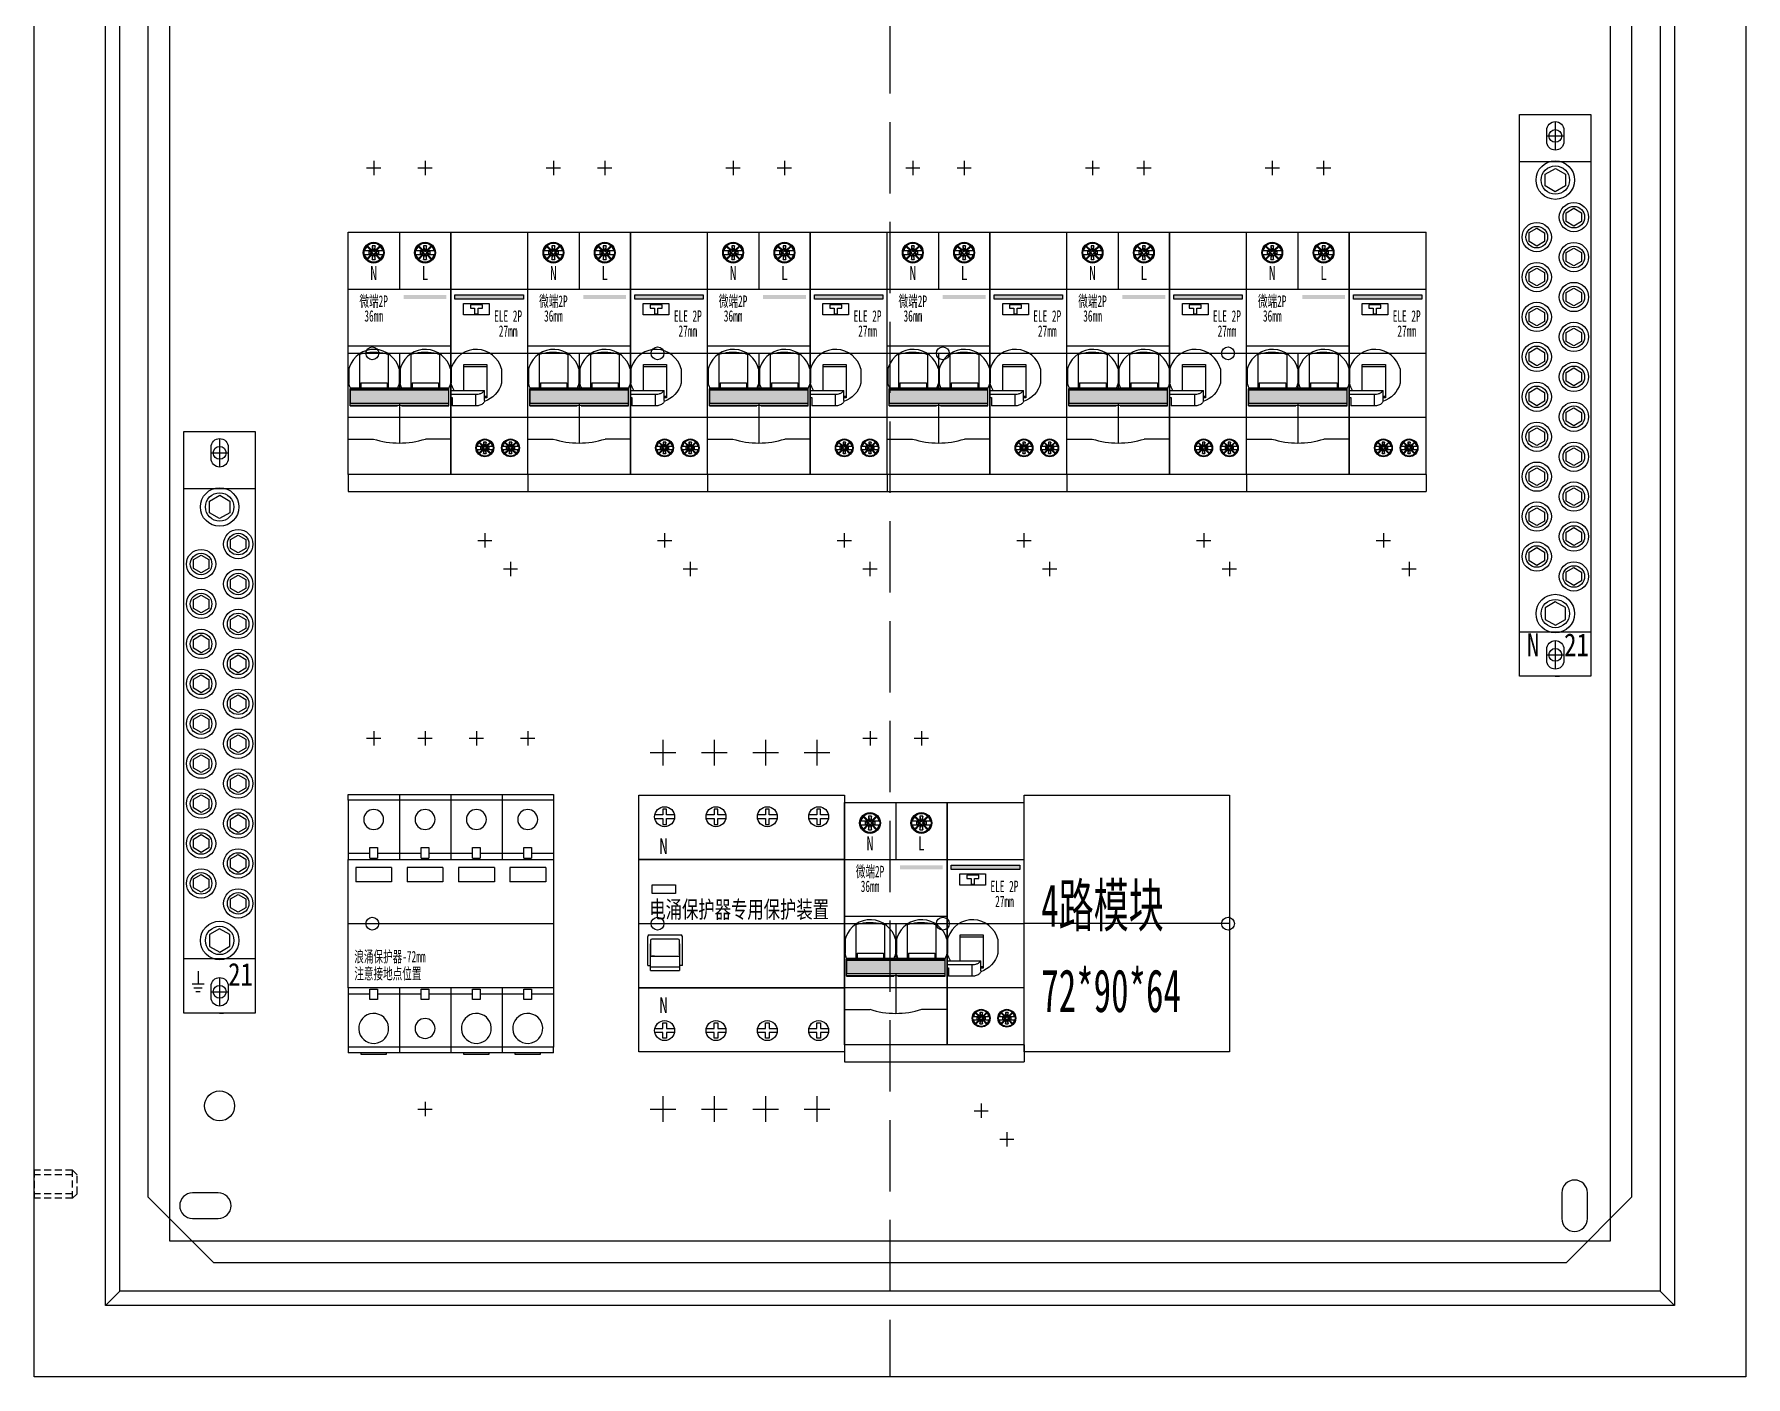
# Model space of a CAD drawing. Extents: x 1418919 to 1419519, y 431604 to 432604.
# Drawn here: x 1418919 to 1419519, y 431604 to 432075 of the extents above; entities that cross this region are included whole.
import ezdxf
from ezdxf.enums import TextEntityAlignment as Align

# ---------------------------------------------------------------- set-up
doc = ezdxf.new("R2010")
doc.units = 0
doc.header["$MEASUREMENT"] = 0
for name, pattern in [('DASH', [0.35, 0.25, -0.1]), ('HIDDEN', [0.375, 0.25, -0.125]), ('LYJS-XX', [0.35, 0.25, -0.1])]:
    doc.linetypes.add(name, pattern=pattern)
for name, color, linetype in [('dian', 7, 'Continuous'), ('LY-JS-BJ', 7, 'Continuous'), ('LY-JS-YQJ', 7, 'Continuous'), ('布置图', 20, 'Continuous'), ('注释', 1, 'Continuous'), ('照明平面设备层', 1, 'Continuous')]:
    doc.layers.add(name, color=color, linetype=linetype)
doc.styles.add('-宋体', font='', dxfattribs={"width": 0.65})
doc.styles.add('LY-SJ-元器件', font='', dxfattribs={"width": 0.6, "height": 4})
doc.styles.add('宋体', font='', dxfattribs={"width": 0.8, "height": 3.5})
doc.styles.get('-宋体').set_extended_font_data('NSimSun')
doc.styles.get('LY-SJ-元器件').set_extended_font_data('SimSun')
doc.styles.get('宋体').set_extended_font_data('SimSun')

# ---------------------------------------------------------------- blocks, each defined once
blk = doc.blocks.new('A$C7F2E4CF4')
at = {"layer": 'LY-JS-YQJ', "color": 1, "linetype": 'DASH'}
for p, q in [((-3, 0), (3, 0)), ((0, 5), (0, -5))]:
    blk.add_line(p, q, dxfattribs=at)
at = {"layer": 'LY-JS-YQJ', "color": 0, "linetype": 'ByBlock'}
blk.add_lwpolyline([(0, 5), (0, 5, -0.414214), (3, 2), (3, -2, -0.414214), (0, -5), (0, -5, -0.414214), (-3, -2), (-3, 2, -0.414214)], format="xyb", close=True, dxfattribs=at)
blk = doc.blocks.new('21位零排2021')
blk.add_line((12.5, 0), (13.95, 0))
at = {"layer": 'LY-JS-YQJ', "color": 2, "linetype": 'ByBlock'}
blk.add_lwpolyline([(25, 197), (25, 0), (0, 0), (0, 197)], close=True, dxfattribs=at)
for points in [[(0, 180.5), (25, 180.5)], [(25, 15.5), (0, 15.5)]]:
    blk.add_lwpolyline(points, dxfattribs=at)
at = {"layer": 'LY-JS-YQJ', "color": 3}
for points in [[(12.49, 169.91), (8.94, 171.97), (8.96, 176.07), (12.51, 178.1), (16.06, 176.04), (16.04, 171.94)], [(18.99, 157.88), (16.29, 159.45), (16.3, 162.57), (19.01, 164.12), (21.71, 162.55), (21.7, 159.43)], [(5.99, 150.88), (3.29, 152.45), (3.3, 155.57), (6.01, 157.12), (8.71, 155.55), (8.7, 152.43)], [(18.99, 143.88), (16.29, 145.45), (16.3, 148.57), (19.01, 150.12), (21.71, 148.55), (21.7, 145.43)], [(5.99, 136.88), (3.29, 138.45), (3.3, 141.57), (6.01, 143.12), (8.71, 141.55), (8.7, 138.43)], [(18.99, 129.88), (16.29, 131.45), (16.3, 134.57), (19.01, 136.12), (21.71, 134.55), (21.7, 131.43)], [(5.99, 122.88), (3.29, 124.45), (3.3, 127.57), (6.01, 129.12), (8.71, 127.55), (8.7, 124.43)], [(18.99, 115.88), (16.29, 117.45), (16.3, 120.57), (19.01, 122.12), (21.71, 120.55), (21.7, 117.43)], [(5.99, 108.88), (3.29, 110.45), (3.3, 113.57), (6.01, 115.12), (8.71, 113.55), (8.7, 110.43)], [(18.99, 101.88), (16.29, 103.45), (16.3, 106.57), (19.01, 108.12), (21.71, 106.55), (21.7, 103.43)], [(5.99, 94.88), (3.29, 96.45), (3.3, 99.57), (6.01, 101.12), (8.71, 99.55), (8.7, 96.43)], [(18.99, 87.88), (16.29, 89.45), (16.3, 92.57), (19.01, 94.12), (21.71, 92.55), (21.7, 89.43)], [(5.99, 80.88), (3.29, 82.45), (3.3, 85.57), (6.01, 87.12), (8.71, 85.55), (8.7, 82.43)], [(18.99, 73.88), (16.29, 75.45), (16.3, 78.57), (19.01, 80.12), (21.71, 78.55), (21.7, 75.43)], [(5.99, 66.88), (3.29, 68.45), (3.3, 71.57), (6.01, 73.12), (8.71, 71.55), (8.7, 68.43)], [(18.99, 59.88), (16.29, 61.45), (16.3, 64.57), (19.01, 66.12), (21.71, 64.55), (21.7, 61.43)], [(5.99, 52.88), (3.29, 54.45), (3.3, 57.57), (6.01, 59.12), (8.71, 57.55), (8.7, 54.43)], [(18.99, 45.88), (16.29, 47.45), (16.3, 50.57), (19.01, 52.12), (21.71, 50.55), (21.7, 47.43)], [(5.99, 38.88), (3.29, 40.45), (3.3, 43.57), (6.01, 45.12), (8.71, 43.55), (8.7, 40.43)], [(18.99, 31.88), (16.29, 33.45), (16.3, 36.57), (19.01, 38.12), (21.71, 36.55), (21.7, 33.43)], [(12.49, 26.09), (8.94, 24.03), (8.96, 19.93), (12.51, 17.9), (16.06, 19.96), (16.04, 24.06)]]:
    blk.add_lwpolyline(points, close=True, dxfattribs=at)
for centre, radius in [((12.5, 174.01), 6.76), ((12.5, 174.01), 4.97), ((19, 161), 5.14), ((19, 161), 3.78), ((6, 154), 5.14), ((6, 154), 3.78), ((19, 147), 5.14), ((19, 147), 3.78), ((6, 140), 5.14), ((6, 140), 3.78), ((19, 133), 5.14), ((19, 133), 3.78), ((6, 126), 5.14), ((6, 126), 3.78), ((19, 119), 5.14), ((19, 119), 3.78), ((6, 112), 5.14), ((6, 112), 3.78), ((19, 105), 5.14), ((19, 105), 3.78), ((6, 98), 5.14), ((6, 98), 3.78), ((19, 91), 5.14), ((19, 91), 3.78), ((6, 84), 5.14), ((6, 84), 3.78), ((19, 77), 5.14), ((19, 77), 3.78), ((6, 70), 5.14), ((6, 70), 3.78), ((19, 63), 5.14), ((19, 63), 3.78), ((6, 56), 5.14), ((6, 56), 3.78), ((19, 49), 5.14), ((19, 49), 3.78), ((6, 42), 5.14), ((6, 42), 3.78), ((19, 35), 5.14), ((19, 35), 3.78), ((12.5, 21.99), 6.76), ((12.5, 21.99), 4.97)]:
    blk.add_circle(centre, radius, dxfattribs=at)
at = {"layer": 'LY-JS-YQJ', "color": 0}
for p in [(12.5, 189.5), (12.5, 7.5)]:
    blk.add_blockref('A$C7F2E4CF4', p, dxfattribs=at)
at = {"layer": 'LY-JS-YQJ', "color": 1, "style": '-宋体', "width": 0.8}
blk.add_text('N', height=8, dxfattribs=at).set_placement((2.54, 7.05))
at = {"layer": 'LY-JS-YQJ', "color": 4, "style": '-宋体', "width": 0.8}
blk.add_text('21', height=8, dxfattribs=at).set_placement((15.57, 7.05))
blk = doc.blocks.new('21位地排2021')
blk.add_line((12.5, 0), (13.87, 0))
at = {"layer": 'LY-JS-YQJ', "color": 1, "linetype": 'ByBlock'}
for p, q in [((4.95, 14.76), (4.95, 10.28)), ((2.87, 10.28), (7.03, 10.28)), ((3.41, 8.93), (6.43, 8.93)), ((4.14, 7.58), (5.65, 7.58))]:
    blk.add_line(p, q, dxfattribs=at)
at = {"layer": 'LY-JS-YQJ', "color": 2, "linetype": 'ByBlock'}
blk.add_lwpolyline([(25, 204), (25, 0), (0, 0), (0, 204)], close=True, dxfattribs=at)
for points in [[(0, 184), (25, 184)], [(25, 19), (0, 19)]]:
    blk.add_lwpolyline(points, dxfattribs=at)
at = {"layer": 'LY-JS-YQJ', "color": 3}
for points in [[(12.49, 173.41), (8.94, 175.47), (8.96, 179.57), (12.51, 181.6), (16.06, 179.54), (16.04, 175.44)], [(18.99, 161.38), (16.29, 162.95), (16.3, 166.07), (19.01, 167.62), (21.71, 166.05), (21.7, 162.93)], [(5.99, 154.38), (3.29, 155.95), (3.3, 159.07), (6.01, 160.62), (8.71, 159.05), (8.7, 155.93)], [(18.99, 147.38), (16.29, 148.95), (16.3, 152.07), (19.01, 153.62), (21.71, 152.05), (21.7, 148.93)], [(5.99, 140.38), (3.29, 141.95), (3.3, 145.07), (6.01, 146.62), (8.71, 145.05), (8.7, 141.93)], [(18.99, 133.38), (16.29, 134.95), (16.3, 138.07), (19.01, 139.62), (21.71, 138.05), (21.7, 134.93)], [(5.99, 126.38), (3.29, 127.95), (3.3, 131.07), (6.01, 132.62), (8.71, 131.05), (8.7, 127.93)], [(18.99, 119.38), (16.29, 120.95), (16.3, 124.07), (19.01, 125.62), (21.71, 124.05), (21.7, 120.93)], [(5.99, 112.38), (3.29, 113.95), (3.3, 117.07), (6.01, 118.62), (8.71, 117.05), (8.7, 113.93)], [(18.99, 105.38), (16.29, 106.95), (16.3, 110.07), (19.01, 111.62), (21.71, 110.05), (21.7, 106.93)], [(5.99, 98.38), (3.29, 99.95), (3.3, 103.07), (6.01, 104.62), (8.71, 103.05), (8.7, 99.93)], [(18.99, 91.38), (16.29, 92.95), (16.3, 96.07), (19.01, 97.62), (21.71, 96.05), (21.7, 92.93)], [(5.99, 84.38), (3.29, 85.95), (3.3, 89.07), (6.01, 90.62), (8.71, 89.05), (8.7, 85.93)], [(18.99, 77.38), (16.29, 78.95), (16.3, 82.07), (19.01, 83.62), (21.71, 82.05), (21.7, 78.93)], [(5.99, 70.38), (3.29, 71.95), (3.3, 75.07), (6.01, 76.62), (8.71, 75.05), (8.7, 71.93)], [(18.99, 63.38), (16.29, 64.95), (16.3, 68.07), (19.01, 69.62), (21.71, 68.05), (21.7, 64.93)], [(5.99, 56.38), (3.29, 57.95), (3.3, 61.07), (6.01, 62.62), (8.71, 61.05), (8.7, 57.93)], [(18.99, 49.38), (16.29, 50.95), (16.3, 54.07), (19.01, 55.62), (21.71, 54.05), (21.7, 50.93)], [(5.99, 42.38), (3.29, 43.95), (3.3, 47.07), (6.01, 48.62), (8.71, 47.05), (8.7, 43.93)], [(18.99, 35.38), (16.29, 36.95), (16.3, 40.07), (19.01, 41.62), (21.71, 40.05), (21.7, 36.93)], [(12.49, 29.59), (8.94, 27.53), (8.96, 23.43), (12.51, 21.4), (16.06, 23.46), (16.04, 27.56)]]:
    blk.add_lwpolyline(points, close=True, dxfattribs=at)
for centre, radius in [((12.5, 177.51), 6.76), ((12.5, 177.51), 4.97), ((19, 164.5), 5.14), ((19, 164.5), 3.78), ((6, 157.5), 5.14), ((6, 157.5), 3.78), ((19, 150.5), 5.14), ((19, 150.5), 3.78), ((6, 143.5), 5.14), ((6, 143.5), 3.78), ((19, 136.5), 5.14), ((19, 136.5), 3.78), ((6, 129.5), 5.14), ((6, 129.5), 3.78), ((19, 122.5), 5.14), ((19, 122.5), 3.78), ((6, 115.5), 5.14), ((6, 115.5), 3.78), ((19, 108.5), 5.14), ((19, 108.5), 3.78), ((6, 101.5), 5.14), ((6, 101.5), 3.78), ((19, 94.5), 5.14), ((19, 94.5), 3.78), ((6, 87.5), 5.14), ((6, 87.5), 3.78), ((19, 80.5), 5.14), ((19, 80.5), 3.78), ((6, 73.5), 5.14), ((6, 73.5), 3.78), ((19, 66.5), 5.14), ((19, 66.5), 3.78), ((6, 59.5), 5.14), ((6, 59.5), 3.78), ((19, 52.5), 5.14), ((19, 52.5), 3.78), ((6, 45.5), 5.14), ((6, 45.5), 3.78), ((19, 38.5), 5.14), ((19, 38.5), 3.78), ((12.5, 25.49), 6.76), ((12.5, 25.49), 4.97)]:
    blk.add_circle(centre, radius, dxfattribs=at)
at = {"layer": 'LY-JS-YQJ', "color": 0}
for p in [(12.5, 196.5), (12.5, 7.5)]:
    blk.add_blockref('A$C7F2E4CF4', p, dxfattribs=at)
at = {"layer": 'LY-JS-YQJ', "color": 4, "style": '-宋体', "width": 0.8}
blk.add_text('21', height=8, dxfattribs=at).set_placement((15.47, 9.63))
blk = doc.blocks.new('A$Ca9eaf4de')
at = {"layer": '注释', "color": 2}
blk.add_lwpolyline([(0, 45), (72, 45), (72, -45), (0, -45)], close=True, dxfattribs=at)
at = {"layer": 'LY-JS-BJ', "color": 2, "lineweight": -3, "style": '宋体', "width": 0.6}
for s, p in [('4路模块', (6.02, 6.42)), ('72*90*64', (6.02, -23.49))]:
    blk.add_text(s, height=15, dxfattribs=at).set_placement(p, align=Align.MIDDLE_LEFT)
blk = doc.blocks.new('A$C7fcac5b3')
at = {"layer": '注释', "color": 1}
blk.add_line((72, 0), (0, 0), dxfattribs=at)
at = {"layer": '注释', "color": 0}
blk.add_blockref('A$Ca9eaf4de', (0, 0), dxfattribs=at)
blk = doc.blocks.new('浪涌保护器 72mm-2022.1')
at = {"color": 1, "linetype": 'ByBlock'}
for p, q in [((9, 67.5), (9, 62.5)), ((27, 67.5), (27, 62.5)), ((45, 67.5), (45, 62.5)), ((63, 67.5), (63, 62.5)), ((6.5, 65), (11.5, 65)), ((24.5, 65), (29.5, 65)), ((42.5, 65), (47.5, 65)), ((60.5, 65), (65.5, 65)), ((0, 0), (72, 0)), ((24.5, -65), (29.5, -65)), ((27, -62.5), (27, -67.5))]:
    blk.add_line(p, q, dxfattribs=at)
at = {"color": 0, "linetype": 'Continuous', "lineweight": 25}
for p, q in [((0, 43.3), (0, 45.3)), ((0, 45.3), (18, 45.3)), ((0, 43.3), (0, 22.5)), ((18, 43.3), (0, 43.3)), ((18, 45.3), (18, 22.5)), ((18, 45.3), (36, 45.3)), ((36, 43.3), (18, 43.3)), ((36, 45.3), (54, 45.3)), ((36, 45.3), (36, 22.5)), ((54, 43.3), (36, 43.3)), ((54, 45.3), (72, 45.3)), ((54, 45.3), (54, 22.5)), ((72, 43.3), (54, 43.3)), ((72, 45.3), (72, 43.3)), ((72, 43.3), (72, 22.5)), ((7.65, 24.65), (0, 24.65)), ((7.65, 23), (7.65, 26.65)), ((7.65, 26.65), (10.35, 26.65)), ((10.35, 26.65), (10.35, 23)), ((18, 24.65), (10.35, 24.65)), ((25.65, 24.65), (18, 24.65)), ((25.65, 26.65), (28.35, 26.65)), ((25.65, 23), (25.65, 26.65)), ((28.35, 26.65), (28.35, 23)), ((36, 24.65), (28.35, 24.65)), ((43.65, 24.65), (36, 24.65)), ((43.65, 23), (43.65, 26.65)), ((43.65, 26.65), (46.35, 26.65)), ((46.35, 26.65), (46.35, 23)), ((54, 24.65), (46.35, 24.65)), ((61.65, 24.65), (54, 24.65)), ((61.65, 23), (61.65, 26.65)), ((61.65, 26.65), (64.35, 26.65)), ((64.35, 26.65), (64.35, 23)), ((72, 24.65), (64.35, 24.65)), ((15.3, 19.65), (2.7, 19.65)), ((2.7, 19.65), (2.7, 14.65)), ((15.3, 19.65), (15.3, 14.65)), ((33.3, 19.65), (20.7, 19.65)), ((20.7, 19.65), (20.7, 14.65)), ((33.3, 19.65), (33.3, 14.65)), ((51.3, 19.65), (38.7, 19.65)), ((38.7, 19.65), (38.7, 14.65)), ((51.3, 19.65), (51.3, 14.65)), ((69.3, 19.65), (56.7, 19.65)), ((56.7, 19.65), (56.7, 14.65)), ((69.3, 19.65), (69.3, 14.65)), ((15.3, 14.65), (2.7, 14.65)), ((33.3, 14.65), (20.7, 14.65)), ((51.3, 14.65), (38.7, 14.65)), ((69.3, 14.65), (56.7, 14.65)), ((0, -22.5), (0, -43.3)), ((7.65, -26.65), (7.65, -23)), ((10.35, -23), (10.35, -26.65)), ((18, -22.5), (18, -45.3)), ((25.65, -26.65), (25.65, -23)), ((28.35, -23), (28.35, -26.65)), ((36, -22.5), (36, -45.3)), ((43.65, -26.65), (43.65, -23)), ((46.35, -23), (46.35, -26.65)), ((54, -22.5), (54, -45.3)), ((61.65, -26.65), (61.65, -23)), ((64.35, -23), (64.35, -26.65)), ((72, -22.5), (72, -43.3)), ((0, -24.65), (7.65, -24.65)), ((10.35, -26.65), (7.65, -26.65)), ((10.35, -24.65), (18, -24.65)), ((18, -24.65), (25.65, -24.65)), ((28.35, -26.65), (25.65, -26.65)), ((28.35, -24.65), (36, -24.65)), ((36, -24.65), (43.65, -24.65)), ((46.35, -26.65), (43.65, -26.65)), ((46.35, -24.65), (54, -24.65)), ((54, -24.65), (61.65, -24.65)), ((64.35, -26.65), (61.65, -26.65)), ((64.35, -24.65), (72, -24.65)), ((0, -43.3), (0, -45.3)), ((18, -43.3), (0, -43.3)), ((18, -45.3), (0, -45.3)), ((4.5, -45.3), (4.5, -45.8)), ((4.5, -45.8), (13.5, -45.8)), ((13.5, -45.8), (13.5, -45.3)), ((36, -43.3), (18, -43.3)), ((36, -45.3), (18, -45.3)), ((54, -43.3), (36, -43.3)), ((54, -45.3), (36, -45.3)), ((40.5, -45.3), (40.5, -45.8)), ((40.5, -45.8), (49.5, -45.8)), ((49.5, -45.8), (49.5, -45.3)), ((72, -43.3), (54, -43.3)), ((72, -45.3), (54, -45.3)), ((58.5, -45.3), (58.5, -45.8)), ((58.5, -45.8), (67.5, -45.8)), ((67.5, -45.8), (67.5, -45.3)), ((72, -45.3), (72, -43.3))]:
    blk.add_line(p, q, dxfattribs=at)
at = {"color": 0}
for p, q in [((7.65, 23), (10.35, 23)), ((25.65, 23), (28.35, 23)), ((43.65, 23), (46.35, 23)), ((61.65, 23), (64.35, 23)), ((7.65, -23), (10.35, -23)), ((25.65, -23), (28.35, -23)), ((43.65, -23), (46.35, -23)), ((61.65, -23), (64.35, -23))]:
    blk.add_line(p, q, dxfattribs=at)
at = {"color": 0, "linetype": 'ByBlock'}
blk.add_lwpolyline([(0, 22.5), (72, 22.5), (72, -22.5), (0, -22.5)], close=True, dxfattribs=at)
at = {"color": 0, "linetype": 'Continuous', "lineweight": 25}
for centre, radius, start, end in [((9, 36.52), 3.5, 0, 180), ((9, 36.52), 3.5, 180, 0), ((27, 36.52), 3.5, 0, 180), ((27, 36.52), 3.5, 180, 0), ((45, 36.52), 3.5, 0, 180), ((45, 36.52), 3.5, 180, 0), ((63, 36.52), 3.5, 0, 180), ((63, 36.52), 3.5, 180, 0), ((9, -36.75), 5.25, 93.07126, 273.07126), ((9, -36.75), 5.25, 273.07126, 93.07126), ((27, -36.75), 3.5, 0, 180), ((45, -36.75), 5.25, 93.07126, 273.07126), ((45, -36.75), 5.25, 273.07126, 93.07126), ((63, -36.75), 5.25, 93.07126, 273.07126), ((63, -36.75), 5.25, 273.07126, 93.07126), ((27, -36.75), 3.5, 180, 0)]:
    blk.add_arc(centre, radius, start, end, dxfattribs=at)
at = {"color": 4, "linetype": 'ByBlock', "style": 'LY-SJ-元器件', "width": 0.6}
for s, p in [('浪涌保护器-72mm', (2.21, -13.55)), ('注意接地点位置', (2.21, -19.51))]:
    blk.add_text(s, height=4, dxfattribs=at).set_placement(p)
blk = doc.blocks.new('微端2P+ELE-63mm-2022.1')
h = blk.add_hatch(color=3)
h.dxf.hatch_style = 1
h.paths.add_polyline_path([(34.5, 19), (34.5, 20.5), (19.5, 20.5), (19.5, 19)])
h = blk.add_hatch(color=3)
h.dxf.hatch_style = 1
h.paths.add_polyline_path([(61.5, 19), (61.5, 20.5), (37.5, 20.5), (37.5, 19)])
h = blk.add_hatch(color=0)
h.dxf.hatch_style = 1
h.paths.add_polyline_path([(0.7, -12.97), (0.7, -17.47), (35.3, -17.47), (35.3, -12.97)])
at = {"color": 1}
for p, q in [((9, 67.5), (9, 62.5)), ((27, 67.5), (27, 62.5)), ((6.5, 65), (11.5, 65)), ((24.5, 65), (29.5, 65)), ((0, 0), (63, 0))]:
    blk.add_line(p, q, dxfattribs=at)
at = {"color": 0}
for p, q in [((0, 42.5), (36, 42.5)), ((0, -42.5), (0, 42.5)), ((18, 42.5), (18, 22.5)), ((36, 42.5), (36, -42.5)), ((63, -42.5), (63, 42.5)), ((0, 22.5), (36, 22.5)), ((36, 2.5), (0, 2.5)), ((18, 0), (18, -12.22)), ((18, -17.47), (18, -31.46)), ((48.65, -15.61), (47.85, -15.61)), ((36, -22.5), (0, -22.5)), ((0, -42.5), (0, -48.5)), ((36, -42.5), (0, -42.5)), ((63, -42.5), (63, -48.5)), ((0, -48.5), (63, -48.5))]:
    blk.add_line(p, q, dxfattribs=at)
at = {"color": 0, "linetype": 'Continuous', "lineweight": 25}
for p, q in [((6.7, 37.82), (6.49, 37.61)), ((6.49, 37.61), (6.6, 37.5)), ((6.6, 37.5), (8.15, 35.95)), ((6.81, 37.71), (6.7, 37.82)), ((8.39, 36.13), (6.81, 37.71)), ((9.5, 37.66), (8.5, 37.66)), ((8.5, 37.66), (8.5, 36.46)), ((8.5, 37.66), (8.85, 36.31)), ((8.5, 36.46), (8.85, 35.96)), ((9.15, 36.31), (8.85, 36.31)), ((8.85, 36.31), (8.85, 35.96)), ((9.5, 37.66), (9.15, 36.31)), ((9.5, 36.46), (9.15, 35.96)), ((9.15, 35.96), (9.15, 36.31)), ((9.5, 36.46), (9.5, 37.66)), ((11.19, 37.71), (9.61, 36.13)), ((9.85, 35.95), (11.4, 37.5)), ((11.3, 37.82), (11.19, 37.71)), ((11.51, 37.61), (11.3, 37.82)), ((11.4, 37.5), (11.51, 37.61)), ((24.7, 37.82), (24.49, 37.61)), ((24.49, 37.61), (24.6, 37.5)), ((24.6, 37.5), (26.15, 35.95)), ((24.81, 37.71), (24.7, 37.82)), ((26.39, 36.13), (24.81, 37.71)), ((26.5, 37.66), (26.5, 36.46)), ((26.5, 37.66), (26.85, 36.31)), ((27.5, 37.66), (26.5, 37.66)), ((26.5, 36.46), (26.85, 35.96)), ((26.85, 36.31), (26.85, 35.96)), ((27.15, 36.31), (26.85, 36.31)), ((27.5, 37.66), (27.15, 36.31)), ((27.5, 36.46), (27.15, 35.96)), ((27.15, 35.96), (27.15, 36.31)), ((27.5, 36.46), (27.5, 37.66)), ((29.19, 37.71), (27.61, 36.13)), ((27.85, 35.95), (29.4, 37.5)), ((29.3, 37.82), (29.19, 37.71)), ((29.51, 37.61), (29.3, 37.82)), ((29.4, 37.5), (29.51, 37.61)), ((5.58, 34.71), (7.95, 34.71)), ((7.95, 35.91), (5.59, 35.91)), ((6.6, 33.12), (6.49, 33.01)), ((6.49, 33.01), (6.7, 32.8)), ((8.15, 34.67), (6.6, 33.12)), ((6.7, 32.8), (6.81, 32.91)), ((6.81, 32.91), (8.39, 34.49)), ((7.25, 35.91), (8, 35.46)), ((7.25, 35.91), (7.25, 34.71)), ((7.25, 34.71), (8, 35.16)), ((8, 35.46), (8, 35.16)), ((8.25, 35.46), (8, 35.46)), ((8, 35.16), (8.25, 35.16)), ((8.5, 34.16), (8.85, 34.65)), ((8.5, 32.96), (8.85, 34.31)), ((8.5, 34.16), (8.5, 32.96)), ((8.5, 32.96), (9.5, 32.96)), ((8.85, 34.65), (8.85, 34.31)), ((8.85, 34.31), (9.15, 34.31)), ((9, 31.81), (9, 32.06)), ((9.15, 34.31), (9.15, 34.66)), ((9.5, 34.16), (9.15, 34.66)), ((9.15, 34.31), (9.5, 32.96)), ((9.5, 32.96), (9.5, 34.16)), ((9.61, 34.49), (11.19, 32.91)), ((10, 35.46), (9.75, 35.46)), ((9.75, 35.16), (10, 35.16)), ((11.4, 33.12), (9.85, 34.67)), ((10.75, 35.91), (10, 35.46)), ((10, 35.16), (10, 35.46)), ((10.75, 34.71), (10, 35.16)), ((12.42, 35.91), (10.05, 35.91)), ((10.05, 34.71), (12.41, 34.71)), ((10.75, 34.71), (10.75, 35.91)), ((11.19, 32.91), (11.3, 32.8)), ((11.3, 32.8), (11.51, 33.01)), ((11.51, 33.01), (11.4, 33.12)), ((23.58, 34.71), (25.95, 34.71)), ((25.95, 35.91), (23.59, 35.91)), ((24.6, 33.12), (24.49, 33.01)), ((24.49, 33.01), (24.7, 32.8)), ((26.15, 34.67), (24.6, 33.12)), ((24.7, 32.8), (24.81, 32.91)), ((24.81, 32.91), (26.39, 34.49)), ((25.25, 35.91), (25.25, 34.71)), ((25.25, 35.91), (26, 35.46)), ((25.25, 34.71), (26, 35.16)), ((26.25, 35.46), (26, 35.46)), ((26, 35.46), (26, 35.16)), ((26, 35.16), (26.25, 35.16)), ((26.5, 34.16), (26.85, 34.65)), ((26.5, 32.96), (26.85, 34.31)), ((26.5, 34.16), (26.5, 32.96)), ((26.5, 32.96), (27.5, 32.96)), ((26.85, 34.65), (26.85, 34.31)), ((26.85, 34.31), (27.15, 34.31)), ((27, 31.81), (27, 32.06)), ((27.5, 34.16), (27.15, 34.66)), ((27.15, 34.31), (27.15, 34.66)), ((27.15, 34.31), (27.5, 32.96)), ((27.5, 32.96), (27.5, 34.16)), ((27.61, 34.49), (29.19, 32.91)), ((28, 35.46), (27.75, 35.46)), ((27.75, 35.16), (28, 35.16)), ((29.4, 33.12), (27.85, 34.67)), ((28.75, 35.91), (28, 35.46)), ((28, 35.16), (28, 35.46)), ((28.75, 34.71), (28, 35.16)), ((30.42, 35.91), (28.05, 35.91)), ((28.05, 34.71), (30.41, 34.71)), ((28.75, 34.71), (28.75, 35.91)), ((29.19, 32.91), (29.3, 32.8)), ((29.3, 32.8), (29.51, 33.01)), ((29.51, 33.01), (29.4, 33.12)), ((0.25, -5.47), (0.25, -10.49)), ((4.1, -12.22), (4.1, -0.35)), ((14.1, -0.35), (14.1, -12.22)), ((17.95, -5.47), (17.95, -10.49)), ((18.25, -5.47), (18.25, -10.49)), ((22.1, -12.22), (22.1, -0.35)), ((32.1, -0.35), (32.1, -12.22)), ((35.95, -5.47), (35.95, -10.49)), ((36.11, -5.47), (36.11, -10.49)), ((40.55, -13.08), (40.55, -3.94)), ((40.55, -3.94), (48.65, -3.94)), ((40.55, -4.67), (48.65, -4.67)), ((48.65, -3.94), (48.65, -15.61)), ((53.81, -5.47), (53.81, -10.49)), ((4.45, -10.38), (13.75, -10.38)), ((4.45, -10.38), (4.45, -12.22)), ((13.75, -10.38), (13.75, -12.22)), ((22.45, -10.38), (31.75, -10.38)), ((22.45, -10.38), (22.45, -12.22)), ((31.75, -10.38), (31.75, -12.22)), ((0.7, -12.22), (0.7, -12.44)), ((35.3, -12.22), (0.7, -12.22)), ((35.3, -12.44), (0.7, -12.44)), ((0.7, -18.44), (0.7, -12.44)), ((35.3, -12.97), (0.7, -12.97)), ((0.7, -12.97), (0.7, -17.47)), ((0.7, -17.47), (35.3, -17.47)), ((35.3, -12.44), (35.3, -12.22)), ((35.3, -18.44), (35.3, -12.44)), ((35.3, -17.47), (35.3, -12.97)), ((36, -13.09), (47.68, -13.09)), ((36, -14.38), (44.85, -14.38)), ((36, -15.45), (36.55, -15.45)), ((36.55, -15.61), (36, -15.61)), ((36.55, -15.45), (36.55, -18.44)), ((40.55, -13.08), (47.85, -13.08)), ((44.85, -18.44), (44.85, -14.38)), ((47.85, -16.51), (47.85, -13.08)), ((47.85, -14.99), (48.65, -14.99)), ((0.7, -18.13), (35.3, -18.13)), ((0.7, -18.44), (17.3, -18.44)), ((18.7, -18.44), (35.3, -18.44)), ((44.85, -18.44), (36.55, -18.44)), ((47.07, -32.65), (45.04, -32.65)), ((45.04, -33.68), (47.07, -33.68)), ((46, -31.01), (45.82, -31.19)), ((45.82, -31.19), (45.91, -31.29)), ((45.91, -35.04), (45.82, -35.14)), ((45.82, -35.14), (46, -35.32)), ((45.91, -31.29), (47.24, -32.62)), ((47.24, -33.71), (45.91, -35.04)), ((46.09, -31.1), (46, -31.01)), ((46, -35.32), (46.09, -35.23)), ((47.45, -32.46), (46.09, -31.1)), ((46.09, -35.23), (47.45, -33.87)), ((46.47, -32.65), (46.47, -33.68)), ((46.47, -32.65), (47.11, -33.04)), ((46.47, -33.68), (47.11, -33.29)), ((47.11, -33.04), (47.11, -33.29)), ((47.33, -33.04), (47.11, -33.04)), ((47.11, -33.29), (47.33, -33.29)), ((47.54, -31.15), (47.84, -32.31)), ((47.54, -31.15), (47.54, -32.18)), ((48.4, -31.15), (47.54, -31.15)), ((47.54, -32.18), (47.84, -32.61)), ((47.54, -34.15), (47.84, -33.73)), ((47.54, -35.18), (47.84, -34.02)), ((47.54, -34.15), (47.54, -35.18)), ((47.54, -35.18), (48.4, -35.18)), ((48.1, -32.31), (47.84, -32.31)), ((47.84, -32.31), (47.84, -32.61)), ((47.84, -33.73), (47.84, -34.02)), ((47.84, -34.02), (48.1, -34.02)), ((47.97, -36.17), (47.97, -35.95)), ((48.4, -31.15), (48.1, -32.31)), ((48.4, -32.18), (48.1, -32.61)), ((48.1, -32.61), (48.1, -32.31)), ((48.1, -34.02), (48.1, -33.72)), ((48.4, -34.15), (48.1, -33.72)), ((48.1, -34.02), (48.4, -35.18)), ((48.4, -32.18), (48.4, -31.15)), ((48.4, -35.18), (48.4, -34.15)), ((49.85, -31.1), (48.49, -32.46)), ((48.49, -33.87), (49.85, -35.23)), ((48.83, -33.04), (48.61, -33.04)), ((48.61, -33.29), (48.83, -33.29)), ((48.7, -32.62), (50.03, -31.29)), ((50.03, -35.04), (48.7, -33.71)), ((49.47, -32.65), (48.83, -33.04)), ((48.83, -33.29), (48.83, -33.04)), ((49.47, -33.68), (48.83, -33.29)), ((50.9, -32.65), (48.87, -32.65)), ((48.87, -33.68), (50.89, -33.68)), ((49.47, -33.68), (49.47, -32.65)), ((49.94, -31.01), (49.85, -31.1)), ((49.85, -35.23), (49.94, -35.32)), ((50.12, -31.19), (49.94, -31.01)), ((49.94, -35.32), (50.12, -35.14)), ((50.03, -31.29), (50.12, -31.19)), ((50.12, -35.14), (50.03, -35.04)), ((56.07, -32.65), (54.04, -32.65)), ((54.04, -33.68), (56.07, -33.68)), ((55, -31.01), (54.82, -31.19)), ((54.82, -31.19), (54.91, -31.29)), ((54.91, -35.04), (54.82, -35.14)), ((54.82, -35.14), (55, -35.32)), ((54.91, -31.29), (56.24, -32.62)), ((56.24, -33.71), (54.91, -35.04)), ((55.09, -31.1), (55, -31.01)), ((55, -35.32), (55.09, -35.23)), ((56.45, -32.46), (55.09, -31.1)), ((55.09, -35.23), (56.45, -33.87)), ((55.47, -32.65), (55.47, -33.68)), ((55.47, -32.65), (56.11, -33.04)), ((55.47, -33.68), (56.11, -33.29)), ((56.11, -33.04), (56.11, -33.29)), ((56.33, -33.04), (56.11, -33.04)), ((56.11, -33.29), (56.33, -33.29)), ((56.54, -31.15), (56.84, -32.31)), ((56.54, -31.15), (56.54, -32.18)), ((57.4, -31.15), (56.54, -31.15)), ((56.54, -32.18), (56.84, -32.61)), ((56.54, -34.15), (56.84, -33.73)), ((56.54, -35.18), (56.84, -34.02)), ((56.54, -34.15), (56.54, -35.18)), ((56.54, -35.18), (57.4, -35.18)), ((57.1, -32.31), (56.84, -32.31)), ((56.84, -32.31), (56.84, -32.61)), ((56.84, -33.73), (56.84, -34.02)), ((56.84, -34.02), (57.1, -34.02)), ((56.97, -36.17), (56.97, -35.95)), ((57.4, -31.15), (57.1, -32.31)), ((57.4, -32.18), (57.1, -32.61)), ((57.1, -32.61), (57.1, -32.31)), ((57.1, -34.02), (57.1, -33.72)), ((57.4, -34.15), (57.1, -33.72)), ((57.1, -34.02), (57.4, -35.18)), ((57.4, -32.18), (57.4, -31.15)), ((57.4, -35.18), (57.4, -34.15)), ((58.85, -31.1), (57.49, -32.46)), ((57.49, -33.87), (58.85, -35.23)), ((57.83, -33.04), (57.61, -33.04)), ((57.61, -33.29), (57.83, -33.29)), ((57.7, -32.62), (59.03, -31.29)), ((59.03, -35.04), (57.7, -33.71)), ((58.47, -32.65), (57.83, -33.04)), ((57.83, -33.29), (57.83, -33.04)), ((58.47, -33.68), (57.83, -33.29)), ((59.9, -32.65), (57.87, -32.65)), ((57.87, -33.68), (59.89, -33.68)), ((58.47, -33.68), (58.47, -32.65)), ((58.94, -31.01), (58.85, -31.1)), ((58.85, -35.23), (58.94, -35.32)), ((59.12, -31.19), (58.94, -31.01)), ((58.94, -35.32), (59.12, -35.14)), ((59.03, -31.29), (59.12, -31.19)), ((59.12, -35.14), (59.03, -35.04))]:
    blk.add_line(p, q, dxfattribs=at)
at = {"color": 1, "linetype": 'ByBlock'}
for p, q in [((45.47, -65.6), (50.47, -65.6)), ((47.97, -63.1), (47.97, -68.1)), ((54.47, -75.6), (59.47, -75.6)), ((56.97, -73.1), (56.97, -78.1))]:
    blk.add_line(p, q, dxfattribs=at)
at = {"color": 0}
for points in [[(63, -42.5), (36, -42.5), (36, 42.5), (63, 42.5)], [(36, 22.5), (63, 22.5)], [(42.9, 17), (42.9, 15.8), (44.4, 15.8), (44.4, 13.8), (45.6, 13.8), (45.6, 15.8), (47.1, 15.8), (47.1, 17), (42.9, 17)], [(63, -22.5), (36, -22.5)], [(0, -30.05), (8.89, -30.05)], [(36, -30.05), (27.11, -30.05)]]:
    blk.add_lwpolyline(points, dxfattribs=at)
at = {"color": 0, "linetype": 'Continuous', "lineweight": 25}
for points in [[(8.85, 35.96, -0.008657), (8.83, 35.88, -0.023793), (8.8, 35.81, -0.091571), (8.7, 35.65, -0.078411), (8.54, 35.53, -0.073505), (8.41, 35.48, -0.017685), (8.36, 35.47, -0.010456), (8.3, 35.46, -0.005778), (8.25, 35.46)], [(8.25, 35.16, -0.00869), (8.33, 35.15, -0.023887), (8.41, 35.14, -0.086312), (8.57, 35.07, -0.089889), (8.74, 34.92, -0.067544), (8.8, 34.81, -0.017754), (8.82, 34.76, -0.010496), (8.84, 34.71, -0.005799), (8.85, 34.65)], [(9.75, 35.46, -0.008656), (9.67, 35.47, -0.023792), (9.59, 35.48, -0.085963), (9.43, 35.54, -0.089526), (9.26, 35.69, -0.067272), (9.2, 35.81, -0.017683), (9.18, 35.86, -0.010455), (9.16, 35.91, -0.005777), (9.15, 35.96)], [(9.15, 34.66, -0.008657), (9.17, 34.74, -0.023793), (9.2, 34.81, -0.091571), (9.3, 34.96, -0.078412), (9.46, 35.09, -0.073501), (9.59, 35.14, -0.017684), (9.64, 35.15, -0.010456), (9.7, 35.15, -0.005777), (9.75, 35.16)], [(26.85, 35.96, -0.008657), (26.83, 35.88, -0.023793), (26.8, 35.81, -0.091571), (26.7, 35.65, -0.078411), (26.54, 35.53, -0.073505), (26.41, 35.48, -0.017685), (26.36, 35.47, -0.010456), (26.3, 35.46, -0.005778), (26.25, 35.46)], [(26.25, 35.16, -0.00869), (26.33, 35.15, -0.023887), (26.41, 35.14, -0.086312), (26.57, 35.07, -0.089889), (26.74, 34.92, -0.067544), (26.8, 34.81, -0.017754), (26.82, 34.76, -0.010496), (26.84, 34.71, -0.005799), (26.85, 34.65)], [(27.75, 35.46, -0.008656), (27.67, 35.47, -0.023792), (27.59, 35.48, -0.085963), (27.43, 35.54, -0.089526), (27.26, 35.69, -0.067272), (27.2, 35.81, -0.017683), (27.18, 35.86, -0.010455), (27.16, 35.91, -0.005777), (27.15, 35.96)], [(27.15, 34.66, -0.008657), (27.17, 34.74, -0.023793), (27.2, 34.81, -0.091571), (27.3, 34.96, -0.078412), (27.46, 35.09, -0.073501), (27.59, 35.14, -0.017684), (27.64, 35.15, -0.010456), (27.7, 35.15, -0.005777), (27.75, 35.16)], [(17.95, -5.47, 0.325898), (9.48, 1.36, 0.327549), (0.48, -4.75, 0.019903), (0.25, -5.47)], [(4.1, -0.35, -0.057791), (7.63, 0.35, -0.021426), (9.1, 0.42)], [(9.1, 0.42, -0.062866), (13.22, -0.09, -0.011925), (13.81, -0.26, -0.00278), (14.1, -0.35)], [(35.95, -5.47, 0.325898), (27.48, 1.36, 0.327549), (18.48, -4.75, 0.019903), (18.25, -5.47)], [(22.1, -0.35, -0.057791), (25.63, 0.35, -0.021426), (27.1, 0.42)], [(27.1, 0.42, -0.062866), (31.22, -0.09, -0.011925), (31.81, -0.26, -0.00278), (32.1, -0.35)], [(53.81, -5.47, 0.325898), (45.34, 1.36, 0.327549), (36.34, -4.75, 0.019903), (36.11, -5.47)], [(0.95, -12.22, -0.004985), (0.8, -11.97, -0.030991), (0.56, -11.44, -0.01067), (0.46, -11.16, -0.005787), (0.39, -10.94, -0.003458), (0.32, -10.72, -0.001919), (0.25, -10.49)], [(17.95, -10.49, -0.002854), (17.85, -10.83, -0.004585), (17.78, -11.05, -0.019111), (17.6, -11.55, -0.037551), (17.32, -12.12, -0.002555), (17.26, -12.22)], [(18.95, -12.22, -0.004985), (18.8, -11.97, -0.030991), (18.56, -11.44, -0.01067), (18.46, -11.16, -0.005787), (18.39, -10.94, -0.003458), (18.32, -10.72, -0.001919), (18.25, -10.49)], [(35.95, -10.49, -0.002854), (35.85, -10.83, -0.004585), (35.78, -11.05, -0.019111), (35.6, -11.55, -0.037551), (35.32, -12.12, -0.002555), (35.26, -12.22)], [(37.19, -13.09, -0.001795), (36.72, -12.11, -0.00414), (36.48, -11.57, -0.009598), (36.28, -11.1, -0.013431), (36.18, -10.85, -0.015877), (36.14, -10.72, -0.023788), (36.12, -10.63, -0.050604), (36.11, -10.53, -0.012356), (36.11, -10.49)], [(53.81, -10.49, -0.25096), (47.8, -16.87)], [(44.85, -14.38, 0.009763), (45.08, -14.37, 0.05752), (46.08, -14.21, 0.073734), (46.98, -13.81, 0.073656), (47.49, -13.36, 0.028209), (47.59, -13.23, 0.012152), (47.68, -13.09)], [(47.85, -16.51, -0.010744), (47.85, -16.6, -0.101991), (47.7, -17.11, -0.08255), (47.35, -17.58, -0.05423), (46.92, -17.91, -0.059873), (46.2, -18.23, -0.070818), (45, -18.44, -0.004299), (44.85, -18.44)], [(47.85, -13.22, 0.010405), (47.85, -13.21, 0.052357), (47.85, -13.2, 0.052352), (47.84, -13.19, 0.046202), (47.83, -13.17, 0.029578), (47.82, -13.16, 0.02368), (47.8, -13.15, 0.017967), (47.78, -13.14, 0.014665), (47.76, -13.13, 0.011695), (47.74, -13.12, 0.016038), (47.7, -13.1, 0.002868), (47.68, -13.09)], [(47.84, -32.61, -0.008657), (47.82, -32.67, -0.023793), (47.8, -32.74, -0.091571), (47.71, -32.87, -0.078411), (47.58, -32.98, -0.073505), (47.46, -33.02, -0.017685), (47.42, -33.03, -0.010456), (47.37, -33.03, -0.005778), (47.33, -33.04)], [(47.33, -33.29, -0.00869), (47.39, -33.3, -0.023887), (47.46, -33.31, -0.086312), (47.6, -33.37, -0.089889), (47.74, -33.5, -0.067544), (47.8, -33.6, -0.017754), (47.81, -33.64, -0.010496), (47.83, -33.68, -0.005799), (47.84, -33.73)], [(48.61, -33.04, -0.008656), (48.54, -33.03, -0.023792), (48.48, -33.02, -0.085963), (48.34, -32.96, -0.089526), (48.2, -32.83, -0.067272), (48.14, -32.74, -0.017683), (48.12, -32.69, -0.010455), (48.11, -32.65, -0.005777), (48.1, -32.61)], [(48.1, -33.72, -0.008657), (48.12, -33.66, -0.023793), (48.14, -33.59, -0.091571), (48.23, -33.46, -0.078412), (48.36, -33.35, -0.073501), (48.48, -33.31, -0.017684), (48.52, -33.3, -0.010456), (48.57, -33.3, -0.005777), (48.61, -33.29)], [(56.84, -32.61, -0.008657), (56.82, -32.67, -0.023793), (56.8, -32.74, -0.091571), (56.71, -32.87, -0.078411), (56.58, -32.98, -0.073505), (56.46, -33.02, -0.017685), (56.42, -33.03, -0.010456), (56.37, -33.03, -0.005778), (56.33, -33.04)], [(56.33, -33.29, -0.00869), (56.39, -33.3, -0.023887), (56.46, -33.31, -0.086312), (56.6, -33.37, -0.089889), (56.74, -33.5, -0.067544), (56.8, -33.6, -0.017754), (56.81, -33.64, -0.010496), (56.83, -33.68, -0.005799), (56.84, -33.73)], [(57.61, -33.04, -0.008656), (57.54, -33.03, -0.023792), (57.48, -33.02, -0.085963), (57.34, -32.96, -0.089526), (57.2, -32.83, -0.067272), (57.14, -32.74, -0.017683), (57.12, -32.69, -0.010455), (57.11, -32.65, -0.005777), (57.1, -32.61)], [(57.1, -33.72, -0.008657), (57.12, -33.66, -0.023793), (57.14, -33.59, -0.091571), (57.23, -33.46, -0.078412), (57.36, -33.35, -0.073501), (57.48, -33.31, -0.017684), (57.52, -33.3, -0.010456), (57.57, -33.3, -0.005777), (57.61, -33.29)]]:
    blk.add_lwpolyline(points, format="xyb", dxfattribs=at)
at = {"color": 3}
blk.add_lwpolyline([(37.5, 20.5), (61.5, 20.5), (61.5, 19), (37.5, 19)], close=True, dxfattribs=at)
at = {"color": 0}
blk.add_lwpolyline([(40.5, 17.5), (49.5, 17.5), (49.5, 13.5), (40.5, 13.5)], close=True, dxfattribs=at)
for centre, radius in [((9, 35.31), 3.64), ((9, 35.31), 3.39), ((27, 35.31), 3.64), ((27, 35.31), 3.39), ((47.97, -33.16), 3.12), ((47.97, -33.16), 2.91), ((56.97, -33.16), 3.12), ((56.97, -33.16), 2.91)]:
    blk.add_circle(centre, radius, dxfattribs=at)
at = {"color": 0, "linetype": 'Continuous', "lineweight": 25}
for centre, radius in [((9, 35.31), 3.5), ((27, 35.31), 3.5), ((47.97, -33.16), 3), ((56.97, -33.16), 3)]:
    blk.add_circle(centre, radius, dxfattribs=at)
for centre, radius, start, end in [((9, 35.31), 3.25, 137.64536, 169.36129), ((9, 35.31), 3.25, 47.64536, 132.35464), ((7.95, 36.46), 0.552, 270, 359.99998), ((10.05, 36.46), 0.552, 180, 270), ((9, 35.31), 3.25, 10.63871, 42.35464), ((27, 35.31), 3.25, 137.64536, 169.36129), ((27, 35.31), 3.25, 47.64536, 132.35464), ((25.95, 36.46), 0.552, 270, 359.99998), ((28.05, 36.46), 0.552, 180, 270), ((27, 35.31), 3.25, 10.63871, 42.35464), ((9, 35.31), 3.25, 190.63871, 222.35464), ((9, 35.31), 3.25, 227.64536, 312.35465), ((7.95, 34.16), 0.552, 0, 89.99998), ((10.05, 34.16), 0.552, 90, 180.00002), ((9, 35.31), 3.25, 317.64536, 349.36129), ((27, 35.31), 3.25, 190.63871, 222.35464), ((27, 35.31), 3.25, 227.64536, 312.35465), ((25.95, 34.16), 0.552, 0, 89.99998), ((28.05, 34.16), 0.552, 90, 180.00002), ((27, 35.31), 3.25, 317.64536, 349.36129), ((47.97, -33.16), 2.79, 137.64536, 169.36129), ((47.97, -33.16), 2.79, 190.63871, 222.35464), ((47.97, -33.16), 2.79, 47.64536, 132.35464), ((47.97, -33.16), 2.79, 227.64536, 312.35465), ((47.07, -32.18), 0.474, 270, 359.99998), ((47.07, -34.15), 0.474, 0, 89.99998), ((48.87, -32.18), 0.474, 180, 270), ((48.87, -34.15), 0.474, 90, 180.00002), ((47.97, -33.16), 2.79, 10.63871, 42.35464), ((47.97, -33.16), 2.79, 317.64536, 349.36129), ((56.97, -33.16), 2.79, 137.64536, 169.36129), ((56.97, -33.16), 2.79, 190.63871, 222.35464), ((56.97, -33.16), 2.79, 47.64536, 132.35464), ((56.97, -33.16), 2.79, 227.64536, 312.35465), ((56.07, -32.18), 0.474, 270, 359.99998), ((56.07, -34.15), 0.474, 0, 89.99998), ((57.87, -32.18), 0.474, 180, 270), ((57.87, -34.15), 0.474, 90, 180.00002), ((56.97, -33.16), 2.79, 10.63871, 42.35464), ((56.97, -33.16), 2.79, 317.64536, 349.36129)]:
    blk.add_arc(centre, radius, start, end, dxfattribs=at)
at = {"color": 0}
blk.add_arc((18, -1.43), 30.03, 252.33631, 287.66369, dxfattribs=at)
at = {"color": 0, "style": 'LY-SJ-元器件', "width": 0.7}
for s, p in [('N', (9, 28.16)), ('L', (27, 28.16))]:
    blk.add_text(s, height=5, dxfattribs=at).set_placement(p, align=Align.MIDDLE)
at = {"color": 1, "style": 'LY-SJ-元器件', "width": 0.6}
for s, p in [('微端2P', (9, 18.37)), ('36mm', (9, 13.08))]:
    blk.add_text(s, height=4, dxfattribs=at).set_placement(p, align=Align.MIDDLE)
at = {"color": 4, "style": 'LY-SJ-元器件', "width": 0.6}
for s, p in [('ELE 2P', (56.13, 13.08)), ('27mm', (56.13, 7.82))]:
    blk.add_text(s, height=4, dxfattribs=at).set_placement(p, align=Align.MIDDLE)
blk = doc.blocks.new('后备保护-72mm-2022.1')
at = {"color": 1}
for p, q in [((3.87, 60), (12.87, 60)), ((8.37, 64.5), (8.37, 55.5)), ((21.87, 60), (30.87, 60)), ((26.37, 64.5), (26.37, 55.5)), ((39.87, 60), (48.87, 60)), ((44.37, 64.5), (44.37, 55.5)), ((57.87, 60), (66.87, 60)), ((62.37, 64.5), (62.37, 55.5)), ((3.87, -65), (12.87, -65)), ((8.37, -60.5), (8.37, -69.5)), ((21.87, -65), (30.87, -65)), ((26.37, -60.5), (26.37, -69.5)), ((39.87, -65), (48.87, -65)), ((44.37, -60.5), (44.37, -69.5)), ((57.87, -65), (66.87, -65)), ((62.37, -60.5), (62.37, -69.5))]:
    blk.add_line(p, q, dxfattribs=at)
at = {"color": 0}
for p, q in [((3.11, -14.72), (3.11, -4.45)), ((3.5, -3.96), (14.73, -3.96)), ((4.05, -5.96), (4.05, -10.98)), ((13.75, -5.46), (4.55, -5.46)), ((14.25, -10.98), (14.25, -5.96)), ((15.23, -14.72), (15.23, -4.46)), ((4.05, -16.39), (4.05, -7.09)), ((4.05, -11.45), (14.25, -11.45)), ((5.39, -11.45), (4.05, -11.45)), ((14.25, -7.09), (14.25, -16.39)), ((3.11, -14.72), (4.05, -14.72)), ((4.05, -15.09), (14.25, -15.09)), ((4.05, -16.39), (14.25, -16.39)), ((15.23, -14.72), (14.25, -14.72))]:
    blk.add_line(p, q, dxfattribs=at)
for points in [[(8.32, 38.18), (5.57, 38.18)], [(5.57, 36.82), (8.32, 36.82)], [(9.68, 38.18), (9.68, 40.13), (8.32, 40.13), (8.32, 38.18)], [(8.32, 36.82), (8.32, 34.79), (9.68, 34.79), (9.68, 36.82)], [(12.43, 38.18), (9.68, 38.18)], [(9.68, 36.82), (12.43, 36.82)], [(26.32, 38.18), (23.57, 38.18)], [(23.57, 36.82), (26.32, 36.82)], [(27.68, 38.18), (27.68, 40.13), (26.32, 40.13), (26.32, 38.18)], [(26.32, 36.82), (26.32, 34.79), (27.68, 34.79), (27.68, 36.82)], [(30.43, 38.18), (27.68, 38.18)], [(27.68, 36.82), (30.43, 36.82)], [(44.32, 38.18), (41.57, 38.18)], [(41.57, 36.82), (44.32, 36.82)], [(45.68, 38.18), (45.68, 40.13), (44.32, 40.13), (44.32, 38.18)], [(44.32, 36.82), (44.32, 34.79), (45.68, 34.79), (45.68, 36.82)], [(48.43, 38.18), (45.68, 38.18)], [(45.68, 36.82), (48.43, 36.82)], [(62.32, 38.18), (59.57, 38.18)], [(59.57, 36.82), (62.32, 36.82)], [(63.68, 38.18), (63.68, 40.13), (62.32, 40.13), (62.32, 38.18)], [(62.32, 36.82), (62.32, 34.79), (63.68, 34.79), (63.68, 36.82)], [(66.43, 38.18), (63.68, 38.18)], [(63.68, 36.82), (66.43, 36.82)], [(8.32, -36.82), (8.32, -34.79), (9.68, -34.79), (9.68, -36.82)], [(26.32, -36.82), (26.32, -34.79), (27.68, -34.79), (27.68, -36.82)], [(44.32, -36.82), (44.32, -34.79), (45.68, -34.79), (45.68, -36.82)], [(62.32, -36.82), (62.32, -34.79), (63.68, -34.79), (63.68, -36.82)], [(5.57, -36.82), (8.32, -36.82)], [(8.32, -38.18), (5.57, -38.18)], [(9.68, -38.18), (9.68, -40.13), (8.32, -40.13), (8.32, -38.18)], [(9.68, -36.82), (12.43, -36.82)], [(12.43, -38.18), (9.68, -38.18)], [(23.57, -36.82), (26.32, -36.82)], [(26.32, -38.18), (23.57, -38.18)], [(27.68, -38.18), (27.68, -40.13), (26.32, -40.13), (26.32, -38.18)], [(27.68, -36.82), (30.43, -36.82)], [(30.43, -38.18), (27.68, -38.18)], [(41.57, -36.82), (44.32, -36.82)], [(44.32, -38.18), (41.57, -38.18)], [(45.68, -38.18), (45.68, -40.13), (44.32, -40.13), (44.32, -38.18)], [(45.68, -36.82), (48.43, -36.82)], [(48.43, -38.18), (45.68, -38.18)], [(59.57, -36.82), (62.32, -36.82)], [(62.32, -38.18), (59.57, -38.18)], [(63.68, -38.18), (63.68, -40.13), (62.32, -40.13), (62.32, -38.18)], [(63.68, -36.82), (66.43, -36.82)], [(66.43, -38.18), (63.68, -38.18)]]:
    blk.add_lwpolyline(points)
for centre in [(9, 37.5), (27, 37.5), (45, 37.5), (63, 37.5), (9, -37.5), (27, -37.5), (45, -37.5), (63, -37.5)]:
    blk.add_circle(centre, 3.5)
for centre, start, end in [((3.61, -4.45), 90, 180), ((4.55, -5.96), 90, 180), ((13.75, -5.96), 0, 90), ((14.73, -4.46), 0, 90)]:
    blk.add_arc(centre, 0.5, start, end, dxfattribs=at)
at = {"layer": 'dian', "color": 0, "ltscale": 0.5}
for points in [[(0, 45), (72, 45), (72, 22.5), (0, 22.5)], [(72, -22.5), (0, -22.5), (0, 22.5), (72, 22.5)], [(4.63, 13.63), (12.84, 13.63), (12.84, 10.63), (4.63, 10.63)], [(0, -22.5), (72, -22.5), (72, -45), (0, -45)]]:
    blk.add_lwpolyline(points, close=True, dxfattribs=at)
at = {"layer": '照明平面设备层'}
blk.add_line((0, 0), (72, 0), dxfattribs=at)
at = {"style": '-宋体', "width": 0.8}
for p in [(7.13, 24.44), (7.13, -31.32)]:
    blk.add_text('N', height=5.47, dxfattribs=at).set_placement(p)
at = {"color": 0, "style": '-宋体', "width": 0.7}
blk.add_text('电涌保护器专用保护装置', height=6, dxfattribs=at).set_placement((35.13, 1.99), align=Align.CENTER)
blk = doc.blocks.new('600-1000-明-底板')
at = {"layer": 'LY-JS-BJ', "color": 1}
blk.add_lwpolyline([(-237, 460), (237, 460), (260, 437), (260, -437), (237, -460), (-237, -460), (-260, -437), (-260, 437)], close=True, dxfattribs=at)
for points in [[(-235.5, 435.5), (-235.5, 444.5, 1), (-244.5, 444.5), (-244.5, 435.5, 1)], [(244.5, 444.5), (235.5, 444.5, 1), (235.5, 435.5), (244.5, 435.5, 1)], [(-235.5, -4.5), (-235.5, 4.5, 1), (-244.5, 4.5), (-244.5, -4.5, 1)], [(235.5, 4.5), (235.5, -4.5, 1), (244.5, -4.5), (244.5, 4.5, 1)], [(235.5, -435.5), (235.5, -444.5, 1), (244.5, -444.5), (244.5, -435.5, 1)], [(-244.5, -444.5), (-235.5, -444.5, 1), (-235.5, -435.5), (-244.5, -435.5, 1)]]:
    blk.add_lwpolyline(points, format="xyb", close=True, dxfattribs=at)
blk.add_circle((-235, -405), 5.25, dxfattribs=at)
blk = doc.blocks.new('壳体接地点')
at = {"layer": 'LY-JS-BJ', "color": 0, "linetype": 'HIDDEN', "lineweight": -3, "ltscale": 10}
for p, q in [((13.43, 4.92), (0, 4.92)), ((13.43, 3.3), (0, 3.3)), ((13.43, -4.92), (13.43, 4.92)), ((15.06, 3.3), (13.43, 4.92)), ((15.06, -3.3), (15.06, 3.3)), ((13.43, -3.3), (0, -3.3)), ((13.43, -4.92), (0, -4.92)), ((15.06, -3.3), (13.43, -4.92))]:
    blk.add_line(p, q, dxfattribs=at)
at = {"layer": 'LY-JS-BJ', "color": 7, "linetype": 'HIDDEN', "lineweight": -3, "ltscale": 10}
blk.add_line((0, 4.92), (0, -4.92), dxfattribs=at)

msp = doc.modelspace()

# ---------------------------------------------------------------- linework, layer by layer
at = {"color": 6}
for centre in [(1419452.17, 432039.14), (1419037.45, 431962.9), (1419137.45, 431962.9), (1419237.45, 431962.9), (1419337.45, 431962.9), (1418983.93, 431928), (1419452.17, 431857.15), (1419037.45, 431762.9), (1419137.45, 431762.9), (1419237.45, 431762.9), (1419337.45, 431762.9), (1418983.93, 431739)]:
    msp.add_circle(centre, 2.25, dxfattribs=at)
at = {"layer": 'LY-JS-BJ', "color": 6, "linetype": 'LYJS-XX', "ltscale": 100}
msp.add_line((1419218.93, 432604), (1419218.93, 431604), dxfattribs=at)
at = {"layer": 'LY-JS-BJ', "color": 6, "ltscale": 50}
for p, q in [((1418943.93, 431629), (1418948.93, 431634)), ((1419493.93, 431629), (1419488.93, 431634))]:
    msp.add_line(p, q, dxfattribs=at)
for points in [[(1418943.93, 432579), (1419493.93, 432579), (1419493.93, 431629), (1418943.93, 431629)], [(1418948.93, 432574), (1419488.93, 432574), (1419488.93, 431634), (1418948.93, 431634)]]:
    msp.add_lwpolyline(points, close=True, dxfattribs=at)
at = {"layer": 'LY-JS-BJ', "color": 6, "linetype": 'LYJS-XX', "lineweight": -3}
msp.add_lwpolyline([(1418966.43, 432556.5), (1419471.43, 432556.5), (1419471.43, 431651.5), (1418966.43, 431651.5)], close=True, dxfattribs=at)
at = {"layer": '布置图', "ltscale": 50}
msp.add_lwpolyline([(1418918.93, 432604), (1419518.93, 432604), (1419518.93, 431604), (1418918.93, 431604)], close=True, dxfattribs=at)

# ---------------------------------------------------------------- block references
for name, p in [('21位零排2021', (1419439.67, 431849.65)), ('21位地排2021', (1418971.43, 431731.51))]:
    msp.add_blockref(name, p)
at = {"color": 6}
for name, p in [('微端2P+ELE-63mm-2022.1', (1419028.93, 431962.9)), ('微端2P+ELE-63mm-2022.1', (1419091.93, 431962.9)), ('微端2P+ELE-63mm-2022.1', (1419154.93, 431962.9)), ('微端2P+ELE-63mm-2022.1', (1419217.93, 431962.9)), ('微端2P+ELE-63mm-2022.1', (1419280.93, 431962.9)), ('微端2P+ELE-63mm-2022.1', (1419343.93, 431962.9)), ('浪涌保护器 72mm-2022.1', (1419028.93, 431762.9)), ('后备保护-72mm-2022.1', (1419130.93, 431762.9)), ('微端2P+ELE-63mm-2022.1', (1419202.93, 431762.9))]:
    msp.add_blockref(name, p, dxfattribs=at)
at = {"layer": 'LY-JS-BJ', "color": 6, "lineweight": -3}
for name, p in [('600-1000-明-底板', (1419218.93, 432104)), ('壳体接地点', (1418918.93, 431671.5))]:
    msp.add_blockref(name, p, dxfattribs=at)
at = {"layer": '注释', "color": 6}
msp.add_blockref('A$C7fcac5b3', (1419265.93, 431762.9), dxfattribs=at)

doc.saveas('drawing.dxf')
